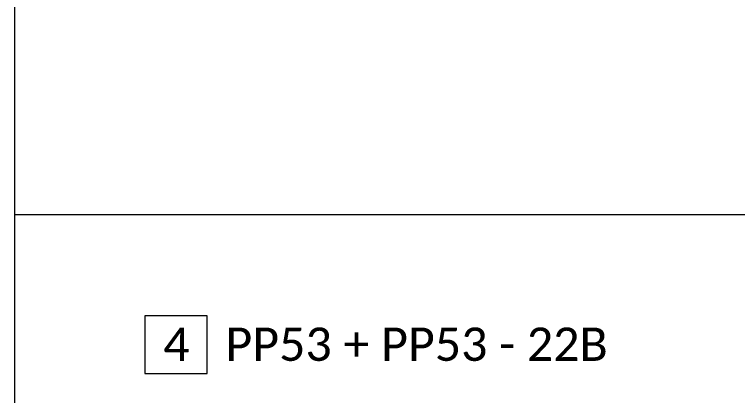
# Model space of a CAD drawing. Header units: millimetres. Extents: x 0 to 7790, y 0 to 17467.
# Drawn here: x 1045 to 1370.4, y 3963.5 to 4135 of the extents above; entities that cross this region are included whole.
import ezdxf

# ---------------------------------------------------------------- set-up
doc = ezdxf.new("R2010")
doc.units = ezdxf.units.MM
doc.layers.add('_MB_ramka_0.15', color=124, linetype='Continuous', lineweight=15)
doc.layers.add('_MB_tekst_0.25', color=40, linetype='Continuous', lineweight=25)
doc.styles.add('_MB_Calibri_Light_2.5', font='calibril.ttf', dxfattribs={"height": 2.5})

msp = doc.modelspace()

# ---------------------------------------------------------------- linework, layer by layer
at = {"layer": '_MB_ramka_0.15'}
msp.add_line((1045, 5345), (1045, 2745), dxfattribs=at)
msp.add_lwpolyline([(1045, 4045), (2545, 4045)], dxfattribs=at)
msp.add_lwpolyline([(1103.726, 3973.4), (1131.726, 3973.4), (1131.726, 3999.4), (1103.726, 3999.4)], close=True, dxfattribs=at)

# ---------------------------------------------------------------- texts
at = {"layer": '_MB_tekst_0.25', "char_height": 15, "style": '_MB_Calibri_Light_2.5'}
for s, insert, width, attachment_point in [('{\\fCalibri Light|b0|i0|c238|p34;4}', (1117.873, 3986.558), 19.52774, 5), ('PP53 + PP53 - 22B', (1139.913, 3986.558), 248.88706, 4)]:
    msp.add_mtext(s, dxfattribs=dict(at, insert=insert, width=width, attachment_point=attachment_point))

doc.saveas('drawing.dxf')
